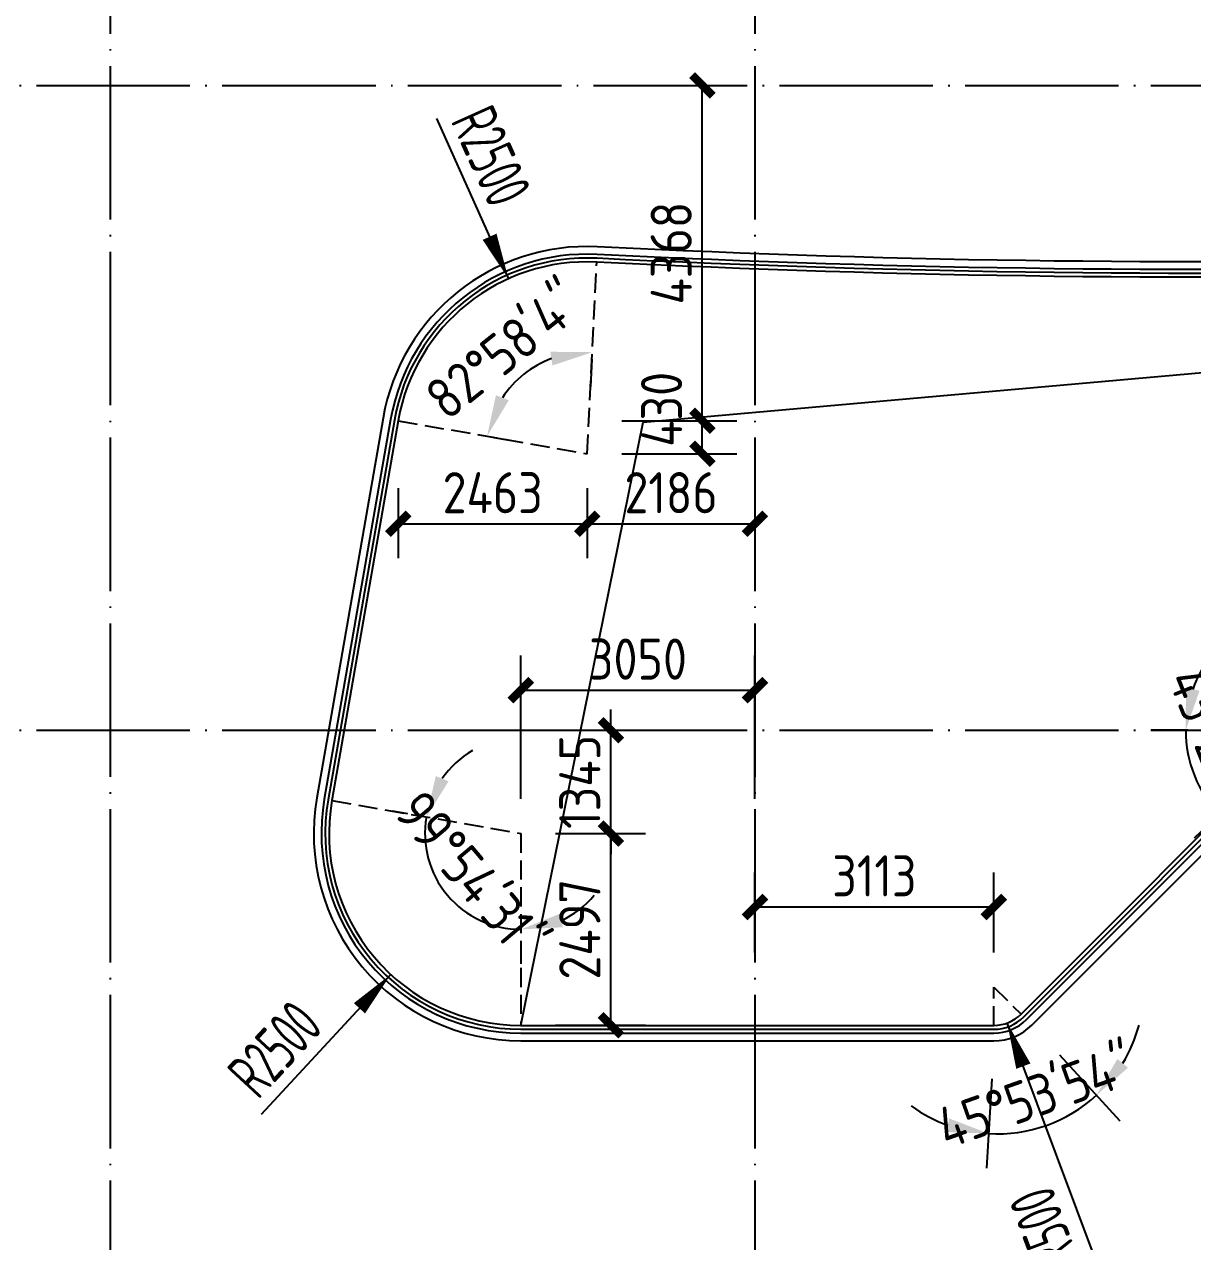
# Model space of a CAD drawing. Header units: inches. Extents: x 0 to 1813292486, y 0 to 3473589894.
# Drawn here: x 600505566 to 600520789, y 3473237557 to 3473253414 of the extents above; entities that cross this region are included whole.
import ezdxf

# ---------------------------------------------------------------- set-up
doc = ezdxf.new("R2010")
doc.units = ezdxf.units.IN
doc.header["$LTSCALE"] = 1000
doc.header["$MEASUREMENT"] = 0
doc.linetypes.add('AX-MALL-GIRD-200$0$DOTE', pattern=[2.4200000000000004, 2, -0.2, 0.02, -0.2])
doc.linetypes.add('AX-MALL-ZTKD-P02$0$DASH', pattern=[0.35, 0.25, -0.1])
for name, color, linetype in [('A-Anno-Note', 241, 'Continuous'), ('AX-MALL-DIM-P02$0$A-Detl-Thin', 131, 'Continuous'), ('AX-MALL-GIRD-200$0$A-Grid', 222, 'AX-MALL-GIRD-200$0$DOTE'), ('AX-MALL-P02-200$0$A-Anno-Note', 241, 'Continuous'), ('AX-MALL-WALL-P02$0$A-Anno-Note', 241, 'Continuous'), ('AX-MALL-WALL-P02-QT$0$A-Detl-Thin', 131, 'Continuous'), ('AX-MALL-WALL-P02-QT$0$A-Hdrl', 31, 'Continuous'), ('AX-MALL-WALL-P02-QT$0$A-Wind', 4, 'Continuous'), ('AX-MALL-ZTKD-P02$0$A-Anno-Dims', 3, 'Continuous'), ('AX-MALL-ZTKD-P02$0$A-Anno-Note', 241, 'Continuous'), ('AX-MALL-ZTKD-P02$0$A-Detl-Patt', 8, 'Continuous'), ('AX-MALL-ZTKD-P02$0$A-Detl-Thin', 131, 'Continuous')]:
    doc.layers.add(name, color=color, linetype=linetype)
doc.styles.add('AX-MALL-ZTKD-P02$0$_TCH_DIM', font='gbenor.shx')
doc.styles.add('AX-MALL-ZTKD-P02$0$_TCH_DIM_T3', font='gbenor.shx')
doc.dimstyles.new('AX-MALL-ZTKD-P02$0$_TCH_ARCH&&180', dxfattribs={"dimtxt": 535.5, "dimasz": 270, "dimexe": 450, "dimexo": 450, "dimgap": 137.25, "dimtad": 1, "dimdec": 0, "dimzin": 0, "dimdsep": 46, "dimtxsty": 'AX-MALL-ZTKD-P02$0$_TCH_DIM_T3', "dimblk": 'AX-MALL-ZTKD-P02$0$_ArchTick', "dimcen": 0.09, "dimclrt": 7, "dimazin": 2, "dimtfac": 1, "dimtdec": 0, "dimtix": 1, "dimtmove": 2, "dimatfit": 3, "dimfxl": 500, "dimtolj": 1, "dimtzin": 0, "dimarcsym": 0})
doc.dimstyles.new('AX-MALL-ZTKD-P02$0$_TCH_ARROW&&180', dxfattribs={"dimtxt": 535.5, "dimasz": 540, "dimexe": 450, "dimexo": 450, "dimgap": 137.25, "dimtad": 1, "dimdec": 0, "dimzin": 0, "dimdsep": 46, "dimtxsty": 'AX-MALL-ZTKD-P02$0$_TCH_DIM_T3', "dimcen": 0.09, "dimclrt": 7, "dimaunit": 1, "dimadec": 3, "dimazin": 2, "dimtfac": 1, "dimtdec": 0, "dimtix": 1, "dimtmove": 2, "dimatfit": 3, "dimfxl": 500, "dimtolj": 1, "dimtzin": 0, "dimarcsym": 0})

# ---------------------------------------------------------------- blocks, each defined once
blk = doc.blocks.new('AX-MALL-GIRD-200')
at = {"layer": 'AX-MALL-GIRD-200$0$A-Grid'}
for p, q in [((600346530.7841308, 3473183292.578675), (600307801.2451816, 3473079328.851593)), ((600354402.324564, 3473180360.198888), (600315672.785615, 3473076396.471807)), ((600232554.5538701, 3473171250.033786), (600590450.5579685, 3473037923.270504)), ((600229622.1740841, 3473163378.493353), (600587518.1781827, 3473030051.730071))]:
    blk.add_line(p, q, dxfattribs=at)
blk = doc.blocks.new('AX-MALL-WALL-P02-QT')
at = {"layer": 'AX-MALL-WALL-P02-QT$0$A-Detl-Thin'}
for points in [[(600354257.684922, 3473116793.897666), (600355634.1897146, 3473116281.109119, 0.3753350148608634), (600356495.8111731, 3473116606.927643), (600358115.9014952, 3473119635.950452, 0.4852973667208408), (600356415.2616819, 3473123522.273721, -0.03805192620390284), (600333918.3428711, 3473131246.619791, 0.3787052521874735), (600330519.8072039, 3473130130.843072), (600327983.2737744, 3473125797.128795, 0.4658227695078155), (600329370.926642, 3473121903.117056), (600335145.797789, 3473119751.807067, 0.1989124079561812), (600335681.2057056, 3473119771.141627), (600340320.5990522, 3473121892.104072, -0.1989123653277749), (600340550.0595417, 3473121900.39033), (600343542.081967, 3473120785.77421)], [(600356319.4521943, 3473116701.254261), (600357939.5425167, 3473119730.27707, 0.4852973667872439), (600356364.8760228, 3473123328.724541, -0.03805192620357342), (600333839.2071561, 3473131062.941979, 0.3787052521928454), (600330692.4148716, 3473130029.815388), (600328155.8814421, 3473125696.10111, 0.4658227694748299), (600329440.7452084, 3473122090.534686), (600335215.6163846, 3473119939.224686, 0.1989124079630287), (600335598.0506109, 3473119953.035086), (600340237.4439573, 3473122073.99753, -0.1989123651812089), (600340619.8781065, 3473122087.80796), (600343799.318166, 3473120903.373273), (600342612.4025137, 3473117717.273509, 0.4142135255737616), (600342906.4001124, 3473117074.183041), (600352310.0792238, 3473113571.035294, 0.414213599177396), (600352953.1697718, 3473113865.032929), (600354140.0858645, 3473117051.133876), (600355704.0082957, 3473116468.526743, 0.3753350148809119), (600356319.4521946, 3473116701.254261)]]:
    blk.add_lwpolyline(points, format="xyb", dxfattribs=at)
at = {"layer": 'AX-MALL-WALL-P02-QT$0$A-Hdrl', "ltscale": 10}
for points in [[(600354163.9761124, 3473116828.806962), (600354198.8853936, 3473116922.515771), (600355669.0990051, 3473116374.817932, 0.3753350150356068), (600356407.631684, 3473116654.090952), (600358027.7220061, 3473119683.113761, 0.485297366727395), (600356390.0688523, 3473123425.499131, -0.03805192620382908), (600333878.7750136, 3473131154.780885, 0.3787052521737604), (600330606.1110376, 3473130080.32923), (600328069.5776083, 3473125746.614953, 0.4658227695438352), (600329405.8359249, 3473121996.82587), (600335180.7070869, 3473119845.515877, 0.1989124078946769), (600335639.6281582, 3473119862.088356), (600340279.0215049, 3473121983.050802, -0.1989123651481035), (600340584.968824, 3473121994.099145), (600343670.700068, 3473120844.573741), (600343635.790784, 3473120750.864924)], [(600354117.1217035, 3473116846.2616), (600354169.4856291, 3473116986.824824), (600355686.5536504, 3473116421.672338, 0.3753350149810571), (600356363.5419393, 3473116677.672606), (600357983.6322614, 3473119706.695415, 0.4852973667750842), (600356377.4724376, 3473123377.111836, -0.03805192620370863), (600333858.9910848, 3473131108.861432, 0.3787052521909239), (600330649.2629546, 3473130055.072309), (600328112.7295252, 3473125721.358032, 0.4658227695368517), (600329423.2905667, 3473122043.680278), (600335198.1617358, 3473119892.370281, 0.1989124079573107), (600335618.8393846, 3473119907.561721), (600340258.2327311, 3473122028.524166, -0.1989123652712227), (600340602.4234653, 3473122040.953552), (600343735.009117, 3473120873.973507), (600343682.6451914, 3473120733.410283)]]:
    blk.add_lwpolyline(points, format="xyb", dxfattribs=at)
at = {"layer": 'AX-MALL-WALL-P02-QT$0$A-Wind'}
blk.add_blockref('AX-MALL-GIRD-200', (0, 0), dxfattribs=at)
blk = doc.blocks.new('AX-MALL-WALL-P02')
at = {"layer": 'AX-MALL-WALL-P02$0$A-Anno-Note'}
blk.add_blockref('AX-MALL-WALL-P02-QT', (0, 0), dxfattribs=at)
blk = doc.blocks.new('*D1749')
at = {"layer": 'AX-MALL-ZTKD-P02$0$A-Anno-Dims', "color": 0, "lineweight": -2, "transparency": 16777216}
for p, q in [((600333338.6572405, 3473129901.141479), (600333196.212953, 3473129570.521417)), ((600331784.1943964, 3473129390.794197), (600332094.8881972, 3473129208.944364))]:
    blk.add_line(p, q, dxfattribs=at)
blk.add_arc((600332850.0107152, 3473128766.969328), 1324.958255767822, 90.20788016800006, 126.1432761717628, dxfattribs=at)
at = {"layer": 'AX-MALL-ZTKD-P02$0$A-Anno-Dims', "color": 0, "transparency": 16777216}
for points in [[(600332863.223916, 3473130180.096328), (600332827.1831264, 3473130003.741398), (600333374.2683125, 3473129983.796494)], [(600332135.3210245, 3473129776.595446), (600332001.7624937, 3473129897.269051), (600331706.5209457, 3473129436.256655)]]:
    blk.add_solid(points, dxfattribs=at)
at = {"layer": 'AX-MALL-ZTKD-P02$0$A-Anno-Dims', "color": 7, "transparency": 16777216, "insert": (600332310.3848835, 3473130410.611481), "char_height": 535.5, "attachment_point": 5, "rotation": 18.17557818628278, "style": 'AX-MALL-ZTKD-P02$0$_TCH_DIM_T3'}
blk.add_mtext('\\A1;82°58\'4"', dxfattribs=at)
blk = doc.blocks.new('AX-MALL-ZTKD-P02$0$_ArchTick')
at = {"color": 0, "linetype": 'ByBlock', "const_width": 0.4}
blk.add_lwpolyline([(-0.5, -0.5), (0.5, 0.5)], dxfattribs=at)
blk = doc.blocks.new('*D1750')
at = {"layer": 'AX-MALL-ZTKD-P02$0$A-Anno-Dims', "color": 0, "lineweight": -2, "transparency": 16777216}
for p, q in [((600330385.1444675, 3473129204.993369), (600330066.7622167, 3473128350.34324)), ((600330223.8539909, 3473128772.032906), (600332531.6284667, 3473127912.319198)), ((600332692.9189435, 3473128345.279662), (600332374.5366925, 3473127490.629532))]:
    blk.add_line(p, q, dxfattribs=at)
at = {"layer": 'AX-MALL-ZTKD-P02$0$A-Anno-Dims', "color": 0, "lineweight": -2, "transparency": 16777216, "xscale": 270, "yscale": 270, "zscale": 270}
for p, rotation in [((600330223.8539909, 3473128772.032906), 159.5681613411845), ((600332531.6284667, 3473127912.319198), 339.5681613411845)]:
    blk.add_blockref('AX-MALL-ZTKD-P02$0$_ArchTick', p, dxfattribs=dict(at, rotation=rotation))
at = {"layer": 'AX-MALL-ZTKD-P02$0$A-Anno-Dims', "color": 7, "transparency": 16777216, "insert": (600331519.1238251, 3473128721.696752), "char_height": 535.5, "attachment_point": 5, "rotation": 339.56816134118446, "style": 'AX-MALL-ZTKD-P02$0$_TCH_DIM_T3'}
blk.add_mtext('\\A1;2463', dxfattribs=at)
blk = doc.blocks.new('*D1751')
at = {"layer": 'AX-MALL-ZTKD-P02$0$A-Anno-Dims', "color": 0, "lineweight": -2, "transparency": 16777216}
for p, q in [((600332692.9189436, 3473128345.279662), (600332374.5366926, 3473127490.629531)), ((600332531.6284666, 3473127912.319198), (600334579.7201097, 3473127149.344965)), ((600334741.0105867, 3473127582.305429), (600334422.6283357, 3473126727.655298))]:
    blk.add_line(p, q, dxfattribs=at)
at = {"layer": 'AX-MALL-ZTKD-P02$0$A-Anno-Dims', "color": 0, "lineweight": -2, "transparency": 16777216, "xscale": 270, "yscale": 270, "zscale": 270}
for p, rotation in [((600332531.6284666, 3473127912.319198), 159.5681613368688), ((600334579.7201097, 3473127149.344965), 339.5681613368688)]:
    blk.add_blockref('AX-MALL-ZTKD-P02$0$_ArchTick', p, dxfattribs=dict(at, rotation=rotation))
at = {"layer": 'AX-MALL-ZTKD-P02$0$A-Anno-Dims', "color": 7, "transparency": 16777216, "insert": (600333697.0568846, 3473127910.35278), "char_height": 535.5, "attachment_point": 5, "rotation": 339.5681613368688, "style": 'AX-MALL-ZTKD-P02$0$_TCH_DIM_T3'}
blk.add_mtext('\\A1;2186', dxfattribs=at)
blk = doc.blocks.new('*D1752')
at = {"layer": 'AX-MALL-ZTKD-P02$0$A-Anno-Dims', "color": 0, "lineweight": -2, "transparency": 16777216}
for p, q in [((600333421.8790133, 3473129013.009904), (600334827.3084242, 3473128489.446209)), ((600334255.4401284, 3473128243.405632), (600334405.6187581, 3473128646.537983)), ((600333271.7003835, 3473128609.877553), (600334677.1297946, 3473128086.313859))]:
    blk.add_line(p, q, dxfattribs=at)
at = {"layer": 'AX-MALL-ZTKD-P02$0$A-Anno-Dims', "color": 0, "lineweight": -2, "transparency": 16777216, "xscale": 270, "yscale": 270, "zscale": 270}
for p, rotation in [((600334405.6187581, 3473128646.537983), 69.56816132028838), ((600334255.4401284, 3473128243.405632), 249.5681613202884)]:
    blk.add_blockref('AX-MALL-ZTKD-P02$0$_ArchTick', p, dxfattribs=dict(at, rotation=rotation))
at = {"layer": 'AX-MALL-ZTKD-P02$0$A-Anno-Dims', "color": 7, "transparency": 16777216, "insert": (600333959.798665, 3473128970.885163), "char_height": 535.5, "attachment_point": 5, "rotation": 69.56816132028838, "style": 'AX-MALL-ZTKD-P02$0$_TCH_DIM_T3'}
blk.add_mtext('\\A1;430', dxfattribs=at)
blk = doc.blocks.new('*D1753')
at = {"layer": 'AX-MALL-ZTKD-P02$0$A-Anno-Dims', "color": 0, "lineweight": -2, "transparency": 16777216}
for p, q in [((600334946.6307213, 3473133105.980665), (600336352.0601321, 3473132582.41697)), ((600334405.6187581, 3473128646.537984), (600335930.3704661, 3473132739.508745)), ((600333421.8790134, 3473129013.009904), (600334827.3084241, 3473128489.44621))]:
    blk.add_line(p, q, dxfattribs=at)
at = {"layer": 'AX-MALL-ZTKD-P02$0$A-Anno-Dims', "color": 0, "lineweight": -2, "transparency": 16777216, "xscale": 270, "yscale": 270, "zscale": 270}
for p, rotation in [((600335930.3704661, 3473132739.508745), 69.56816131459577), ((600334405.6187581, 3473128646.537984), 249.5681613145958)]:
    blk.add_blockref('AX-MALL-ZTKD-P02$0$_ArchTick', p, dxfattribs=dict(at, rotation=rotation))
at = {"layer": 'AX-MALL-ZTKD-P02$0$A-Anno-Dims', "color": 7, "transparency": 16777216, "insert": (600334788.473913, 3473130834.405961), "char_height": 535.5, "attachment_point": 5, "rotation": 69.56816131459577, "style": 'AX-MALL-ZTKD-P02$0$_TCH_DIM_T3'}
blk.add_mtext('\\A1;4368', dxfattribs=at)
blk = doc.blocks.new('*D1754')
at = {"layer": 'AX-MALL-ZTKD-P02$0$A-Anno-Dims', "color": 0, "lineweight": -2, "transparency": 16777216}
for p, q in [((600329020.9831151, 3473125189.755013), (600328846.312112, 3473125291.990373)), ((600329790.6724272, 3473123029.863286), (600329720.0192271, 3473122840.205296))]:
    blk.add_line(p, q, dxfattribs=at)
for start, end in [(99.76265155012105, 124.7110549711183), (149.6594583921155, 249.5681524409638), (274.5165558619611, 299.4649592829583)]:
    blk.add_arc((600330313.4772877, 3473124433.255054), 1250, start, end, dxfattribs=at)
at = {"layer": 'AX-MALL-ZTKD-P02$0$A-Anno-Dims', "color": 0, "transparency": 16777216}
for points in [[(600329667.6995606, 3473125399.631078), (600329535.6596595, 3473125521.964493), (600329234.6793644, 3473125064.678082)], [(600330399.4515393, 3473123098.003416), (600330424.3709263, 3473123276.270138), (600329877.1110669, 3473123261.894938)]]:
    blk.add_solid(points, dxfattribs=at)
at = {"layer": 'AX-MALL-ZTKD-P02$0$A-Anno-Dims', "color": 7, "transparency": 16777216, "insert": (600329517.5070624, 3473124149.606679), "char_height": 535.5, "attachment_point": 5, "rotation": 289.61380543896314, "style": 'AX-MALL-ZTKD-P02$0$_TCH_DIM_T3'}
blk.add_mtext('\\A1;99°54\'31"', dxfattribs=at)
blk = doc.blocks.new('*D1755')
at = {"layer": 'AX-MALL-ZTKD-P02$0$A-Anno-Dims', "color": 0, "lineweight": -2, "transparency": 16777216}
for p, q in [((600330735.1669528, 3473124276.163277), (600331833.9911044, 3473123866.819038)), ((600330540.5768807, 3473121683.89499), (600331412.3014383, 3473124023.910812)), ((600329863.4423952, 3473121936.147455), (600330962.2665467, 3473121526.803216))]:
    blk.add_line(p, q, dxfattribs=at)
at = {"layer": 'AX-MALL-ZTKD-P02$0$A-Anno-Dims', "color": 0, "lineweight": -2, "transparency": 16777216, "xscale": 270, "yscale": 270, "zscale": 270}
for p, rotation in [((600331412.3014383, 3473124023.910812), 69.5681612983239), ((600330540.5768807, 3473121683.89499), 249.5681612983239)]:
    blk.add_blockref('AX-MALL-ZTKD-P02$0$_ArchTick', p, dxfattribs=dict(at, rotation=rotation))
at = {"layer": 'AX-MALL-ZTKD-P02$0$A-Anno-Dims', "color": 7, "transparency": 16777216, "insert": (600330596.91846, 3473122995.285498), "char_height": 535.5, "attachment_point": 5, "rotation": 69.5681612983239, "style": 'AX-MALL-ZTKD-P02$0$_TCH_DIM_T3'}
blk.add_mtext('\\A1;2497', dxfattribs=at)
blk = doc.blocks.new('*D1756')
at = {"layer": 'AX-MALL-ZTKD-P02$0$A-Anno-Dims', "color": 0, "lineweight": -2, "transparency": 16777216}
for p, q in [((600331204.5254155, 3473125536.086747), (600332303.3495669, 3473125126.742507)), ((600331881.6599009, 3473125283.834282), (600331975.9149654, 3473125536.848082)), ((600331412.3014386, 3473124023.910813), (600331881.6599009, 3473125283.834282)), ((600330735.1669531, 3473124276.163279), (600331833.9911046, 3473123866.819039)), ((600331412.3014386, 3473124023.910813), (600331318.0463741, 3473123770.897014))]:
    blk.add_line(p, q, dxfattribs=at)
at = {"layer": 'AX-MALL-ZTKD-P02$0$A-Anno-Dims', "color": 0, "lineweight": -2, "transparency": 16777216, "xscale": 270, "yscale": 270, "zscale": 270}
for p, rotation in [((600331881.6599009, 3473125283.834282), 249.5681612969769), ((600331412.3014386, 3473124023.910813), 69.56816129697694)]:
    blk.add_blockref('AX-MALL-ZTKD-P02$0$_ArchTick', p, dxfattribs=dict(at, rotation=rotation))
at = {"layer": 'AX-MALL-ZTKD-P02$0$A-Anno-Dims', "color": 7, "transparency": 16777216, "insert": (600331267.4599706, 3473124795.255144), "char_height": 535.5, "attachment_point": 5, "rotation": 69.56816129697691, "style": 'AX-MALL-ZTKD-P02$0$_TCH_DIM_T3'}
blk.add_mtext('\\A1;1345', dxfattribs=at)
blk = doc.blocks.new('*D1757')
at = {"layer": 'AX-MALL-ZTKD-P02$0$A-Anno-Dims', "color": 0, "lineweight": -2, "transparency": 16777216}
for p, q in [((600330470.569061, 3473124854.944718), (600331122.2684157, 3473126604.335382)), ((600330965.1766415, 3473126182.645716), (600333822.9938047, 3473125118.024966)), ((600333328.3862243, 3473123790.323968), (600333980.0855789, 3473125539.714632))]:
    blk.add_line(p, q, dxfattribs=at)
at = {"layer": 'AX-MALL-ZTKD-P02$0$A-Anno-Dims', "color": 0, "lineweight": -2, "transparency": 16777216, "xscale": 270, "yscale": 270, "zscale": 270}
for p, rotation in [((600330965.1766415, 3473126182.645716), 159.5681613090627), ((600333822.9938047, 3473125118.024966), 339.5681613090626)]:
    blk.add_blockref('AX-MALL-ZTKD-P02$0$_ArchTick', p, dxfattribs=dict(at, rotation=rotation))
at = {"layer": 'AX-MALL-ZTKD-P02$0$A-Anno-Dims', "color": 7, "transparency": 16777216, "insert": (600332535.4678199, 3473126029.85604), "char_height": 535.5, "attachment_point": 5, "rotation": 339.56816130906265, "style": 'AX-MALL-ZTKD-P02$0$_TCH_DIM_T3'}
blk.add_mtext('\\A1;3050', dxfattribs=at)
blk = doc.blocks.new('*D1758')
at = {"layer": 'AX-MALL-ZTKD-P02$0$A-Anno-Dims', "color": 0, "lineweight": -2, "transparency": 16777216}
for p, q in [((600332630.2002218, 3473121916.146765), (600332994.277235, 3473122893.457734)), ((600332837.1854608, 3473122471.768068), (600335754.2398878, 3473121385.079699)), ((600335547.2546488, 3473120829.458395), (600335911.331662, 3473121806.769365))]:
    blk.add_line(p, q, dxfattribs=at)
at = {"layer": 'AX-MALL-ZTKD-P02$0$A-Anno-Dims', "color": 0, "lineweight": -2, "transparency": 16777216, "xscale": 270, "yscale": 270, "zscale": 270}
for p, rotation in [((600332837.1854608, 3473122471.768068), 159.5681613080577), ((600335754.2398878, 3473121385.079699), 339.5681613080577)]:
    blk.add_blockref('AX-MALL-ZTKD-P02$0$_ArchTick', p, dxfattribs=dict(at, rotation=rotation))
at = {"layer": 'AX-MALL-ZTKD-P02$0$A-Anno-Dims', "color": 7, "transparency": 16777216, "insert": (600334437.0952712, 3473122307.944583), "char_height": 535.5, "attachment_point": 5, "rotation": 339.56816130805765, "style": 'AX-MALL-ZTKD-P02$0$_TCH_DIM_T3'}
blk.add_mtext('\\A1;3113', dxfattribs=at)
blk = doc.blocks.new('*D1759')
at = {"layer": 'AX-MALL-ZTKD-P02$0$A-Anno-Dims', "color": 0, "lineweight": -2, "transparency": 16777216}
for p, q in [((600334946.7280091, 3473119294.784798), (600334476.3847696, 3473118231.993032)), ((600335882.3413455, 3473119279.713192), (600336318.2088342, 3473118202.32346))]:
    blk.add_line(p, q, dxfattribs=at)
for start, end in [(213.6581910870023, 229.8930957702748), (308.2611316106498, 324.4960362939223), (246.1280004535473, 292.0262269273773)]:
    blk.add_arc((600335432.3318473, 3473120392.059549), 1912.143555641174, start, end, dxfattribs=at)
at = {"layer": 'AX-MALL-ZTKD-P02$0$A-Anno-Dims', "color": 0, "transparency": 16777216}
for points in [[(600334248.1774402, 3473119005.901557), (600334152.8200766, 3473118853.235342), (600334658.4974037, 3473118643.496359)], [(600336661.6153861, 3473118812.821665), (600336571.2247616, 3473118968.480058), (600336149.4448981, 3473118619.478988)]]:
    blk.add_solid(points, dxfattribs=at)
at = {"layer": 'AX-MALL-ZTKD-P02$0$A-Anno-Dims', "color": 7, "transparency": 16777216, "insert": (600335408.0567256, 3473118885.111503), "char_height": 535.5, "attachment_point": 5, "rotation": 359.0771136723366, "style": 'AX-MALL-ZTKD-P02$0$_TCH_DIM_T3'}
blk.add_mtext('\\A1;45°53\'54"', dxfattribs=at)
blk = doc.blocks.new('*D1760')
at = {"layer": 'AX-MALL-ZTKD-P02$0$A-Anno-Dims', "color": 0, "lineweight": -2, "transparency": 16777216}
for p, q in [((600338927.6149973, 3473122659.00926), (600338478.4870741, 3473122826.32259)), ((600338952.7343783, 3473121501.327479), (600338511.2864708, 3473121314.690432))]:
    blk.add_line(p, q, dxfattribs=at)
for start, end in [(120.6310121731632, 140.0995867152152), (159.5681612572673, 202.9178564554485), (222.3864309975006, 241.8550055395527)]:
    blk.add_arc((600340396.598358, 3473122111.769852), 1596.884587287903, start, end, dxfattribs=at)
at = {"layer": 'AX-MALL-ZTKD-P02$0$A-Anno-Dims', "color": 0, "transparency": 16777216}
for points in [[(600339249.3430238, 3473123090.873919), (600339093.720056, 3473123181.325518), (600338900.17674, 3473122669.230816)], [(600339141.3388764, 3473120986.707707), (600339292.8919867, 3473121083.824415), (600338925.7653108, 3473121489.925392)]]:
    blk.add_solid(points, dxfattribs=at)
at = {"layer": 'AX-MALL-ZTKD-P02$0$A-Anno-Dims', "color": 7, "transparency": 16777216, "insert": (600339204.9942431, 3473122085.914423), "char_height": 535.5, "attachment_point": 5, "rotation": 271.2430088486925, "style": 'AX-MALL-ZTKD-P02$0$_TCH_DIM_T3'}
blk.add_mtext('\\A1;43°20\'59"', dxfattribs=at)
blk = doc.blocks.new('AX-MALL-ZTKD-P02')
at = {"layer": 'AX-MALL-ZTKD-P02$0$A-Anno-Dims'}
for points in [[(600332532.9991729, 3473133546.485825), (600332658.0837888, 3473131660.611335), (600332684.5564685, 3473131261.488299)], [(600325871.226637, 3473122185.918534), (600327725.7746185, 3473123124.135157), (600328082.6991245, 3473123304.703418)], [(600335390.1628723, 3473116595.166446), (600335390.1628736, 3473119507.768731), (600335390.1628739, 3473119907.768731)]]:
    blk.add_lwpolyline(points, dxfattribs=at)
for points in [[(600332644.8474488, 3473131860.172852, 198, 0, 0), (600332684.5564685, 3473131261.488299, 0, 0, 0)], [(600327547.3123655, 3473123033.851026, 198, 0, 0), (600328082.6991245, 3473123304.703418, 0, 0, 0)], [(600335390.1628736, 3473119307.768731, 198, 0, 0), (600335390.1628739, 3473119907.768731, 0, 0, 0)]]:
    blk.add_lwpolyline(points, format="xyseb", dxfattribs=at)
at = {"layer": 'AX-MALL-ZTKD-P02$0$A-Detl-Patt', "linetype": 'AX-MALL-ZTKD-P02$0$DASH'}
for p, q in [((600332850.0107173, 3473128766.969327), (600333839.2071561, 3473131062.941978)), ((600330692.4148713, 3473130029.815387), (600332850.0107173, 3473128766.969327)), ((600328155.8814418, 3473125696.10111), (600330313.4772867, 3473124433.255051)), ((600330313.4772867, 3473124433.255051), (600329440.7448418, 3473122090.534822)), ((600335215.6163839, 3473119939.224684), (600335390.1628739, 3473120407.768728)), ((600335390.1628739, 3473120407.768728), (600335598.0506104, 3473119953.035083))]:
    blk.add_line(p, q, dxfattribs=at)
at = {"layer": 'AX-MALL-ZTKD-P02$0$A-Detl-Patt'}
blk.add_lwpolyline([(600329440.1963329, 3473122090.739156), (600333677.760352, 3473128897.628678), (600357838.6463451, 3473122260.250098)], dxfattribs=at)
at = {"layer": 'AX-MALL-ZTKD-P02$0$A-Detl-Thin'}
blk.add_lwpolyline([(600356319.4521943, 3473116701.254261), (600357939.5425167, 3473119730.27707, 0.4852973667872439), (600356364.8760228, 3473123328.724541, -0.03805192620357342), (600333839.2071561, 3473131062.941979, 0.3787052521928454), (600330692.4148716, 3473130029.815388), (600328155.8814421, 3473125696.10111, 0.4658227694748299), (600329440.7452084, 3473122090.534686), (600335215.6163849, 3473119939.224686, 0.1989124079630287), (600335598.0506111, 3473119953.035086), (600340237.4439576, 3473122073.99753, -0.1989123651812089), (600340619.8781067, 3473122087.80796), (600343799.3181663, 3473120903.373273), (600342612.402514, 3473117717.273509, 0.4142135255737616), (600342906.4001126, 3473117074.183041), (600352310.079224, 3473113571.035294, 0.414213599177396), (600352953.169772, 3473113865.032929), (600354140.0858648, 3473117051.133876), (600355704.0082957, 3473116468.526743, 0.3753350148809119), (600356319.4521946, 3473116701.254261)], format="xyb", dxfattribs=at)
at = {"layer": 'AX-MALL-ZTKD-P02$0$A-Anno-Note'}
blk.add_blockref('AX-MALL-GIRD-200', (0, 0), dxfattribs=at)
at = {"layer": 'AX-MALL-ZTKD-P02$0$A-Anno-Dims', "color": 7, "style": 'AX-MALL-ZTKD-P02$0$_TCH_DIM', "width": 0.7}
for s, rotation, p in [('R2500', 273.7947056520352, (600332691.7829995, 3473133456.797775)), ('R2500', 26.83486819610897, (600325891.6161139, 3473122367.138067)), ('R500', 89.99999997319556, (600335195.4939055, 3473116710.875624))]:
    blk.add_text(s, height=595, rotation=rotation, dxfattribs=at).set_placement(p)
at = {"layer": 'AX-MALL-ZTKD-P02$0$A-Anno-Dims'}
for p1, p2, distance, picture, middle in [((600333000.1893471, 3473129170.101678), (600334524.9410553, 3473133263.072439), -1499.7835745398907, '*D1753', (600334788.473913, 3473130834.405961)), ((600330542.2362415, 3473129626.683035), (600332850.0107174, 3473128766.969327), -912.0274668386711, '*D1750', (600331519.1238251, 3473128721.696752)), ((600332850.0107175, 3473128766.969327), (600334898.1023606, 3473128003.995094), -912.0274669219014, '*D1751', (600333697.0568846, 3473127910.35278)), ((600330313.4772867, 3473124433.255053), (600333171.2944502, 3473123368.634302), 1866.8368280779566, '*D1757', (600332535.4678199, 3473126029.85604)), ((600330313.4772869, 3473124433.255052), (600330782.8357493, 3473125693.178521), -1172.594227519294, '*D1756', (600331267.4599706, 3473124795.255144)), ((600329441.7527294, 3473122093.23923), (600330313.4772869, 3473124433.255052), -1172.5942276287958, '*D1755', (600330596.91846, 3473122995.285498)), ((600332473.1084474, 3473121494.457098), (600335390.1628742, 3473120407.768729), 1042.9232011944484, '*D1758', (600334437.0952712, 3473122307.944583))]:
    dim = blk.add_aligned_dim(p1=p1, p2=p2, distance=distance, dimstyle='AX-MALL-ZTKD-P02$0$_TCH_ARCH&&180', dxfattribs=at)
    dim.commit()
    dim.dimension.update_dxf_attribs({"geometry": picture, "text_midpoint": middle})
for base, center, p1, p2, picture, middle, turn in [((600332749.5690022, 3473130088.114983), (600332850.0107154, 3473128766.969328), (600333516.7125998, 3473130314.416555), (600331395.8271445, 3473129618.106488), '*D1749', (600332310.3848835, 3473130410.611481), 18.17557818628278), ((600329065.1476574, 3473124368.655252), (600330313.4772878, 3473124433.255053), (600329409.3503675, 3473124962.442722), (600329947.7642665, 3473123451.552927), '*D1754', (600329517.5070622, 3473124149.606679), 289.6138054389631), ((600338808.4091374, 3473122278.189154), (600340396.598358, 3473122111.769852), (600339349.3046632, 3473122501.917485), (600339367.2132183, 3473121676.562438), '*D1760', (600339204.9942434, 3473122085.914423), 271.2430088486926), ((600335656.3119146, 3473118493.079321), (600335432.3318473, 3473120392.059549), (600335128.8406432, 3473119706.288126), (600335713.5774094, 3473119696.868719), '*D1759', (600335408.0567256, 3473118885.111503), 359.0771136723367)]:
    dim = blk.add_angular_dim_3p(base=base, center=center, p1=p1, p2=p2, dimstyle='AX-MALL-ZTKD-P02$0$_TCH_ARROW&&180', override={"dimgap": 0}, dxfattribs=at)
    dim.commit()
    dim.dimension.update_dxf_attribs({"geometry": picture, "text_midpoint": middle, "dimtype": 133, "text_rotation": turn})
dim = blk.add_linear_dim(base=(600334405.6187581, 3473128646.537983), p1=(600332850.0107174, 3473128766.969327), p2=(600333000.1893471, 3473129170.101678), angle=69.56816132028838, dimstyle='AX-MALL-ZTKD-P02$0$_TCH_ARCH&&180', dxfattribs=at)
dim.commit()
dim.dimension.update_dxf_attribs({"geometry": '*D1752', "text_midpoint": (600333959.798665, 3473128970.885163), "dimtype": 129})
blk = doc.blocks.new('AX-MALL-DIM-P02')
at = {"layer": 'AX-MALL-DIM-P02$0$A-Detl-Thin'}
blk.add_blockref('AX-MALL-ZTKD-P02', (-2.384185791015625e-06, 9.5367431640625e-07), dxfattribs=at)
blk = doc.blocks.new('AX-MALL-P02-200')
at = {"layer": 'AX-MALL-P02-200$0$A-Anno-Note'}
blk.add_blockref('AX-MALL-WALL-P02', (0, 0), dxfattribs=at)
blk.add_blockref('AX-MALL-DIM-P02', (0, 0), dxfattribs=at)

msp = doc.modelspace()

# ---------------------------------------------------------------- block references
at = {"layer": 'A-Anno-Note', "rotation": 20.43183869077545}
msp.add_blockref('AX-MALL-P02-200', (1250392458.527329, 9048125.682563305), dxfattribs=at)

doc.saveas('drawing.dxf')
